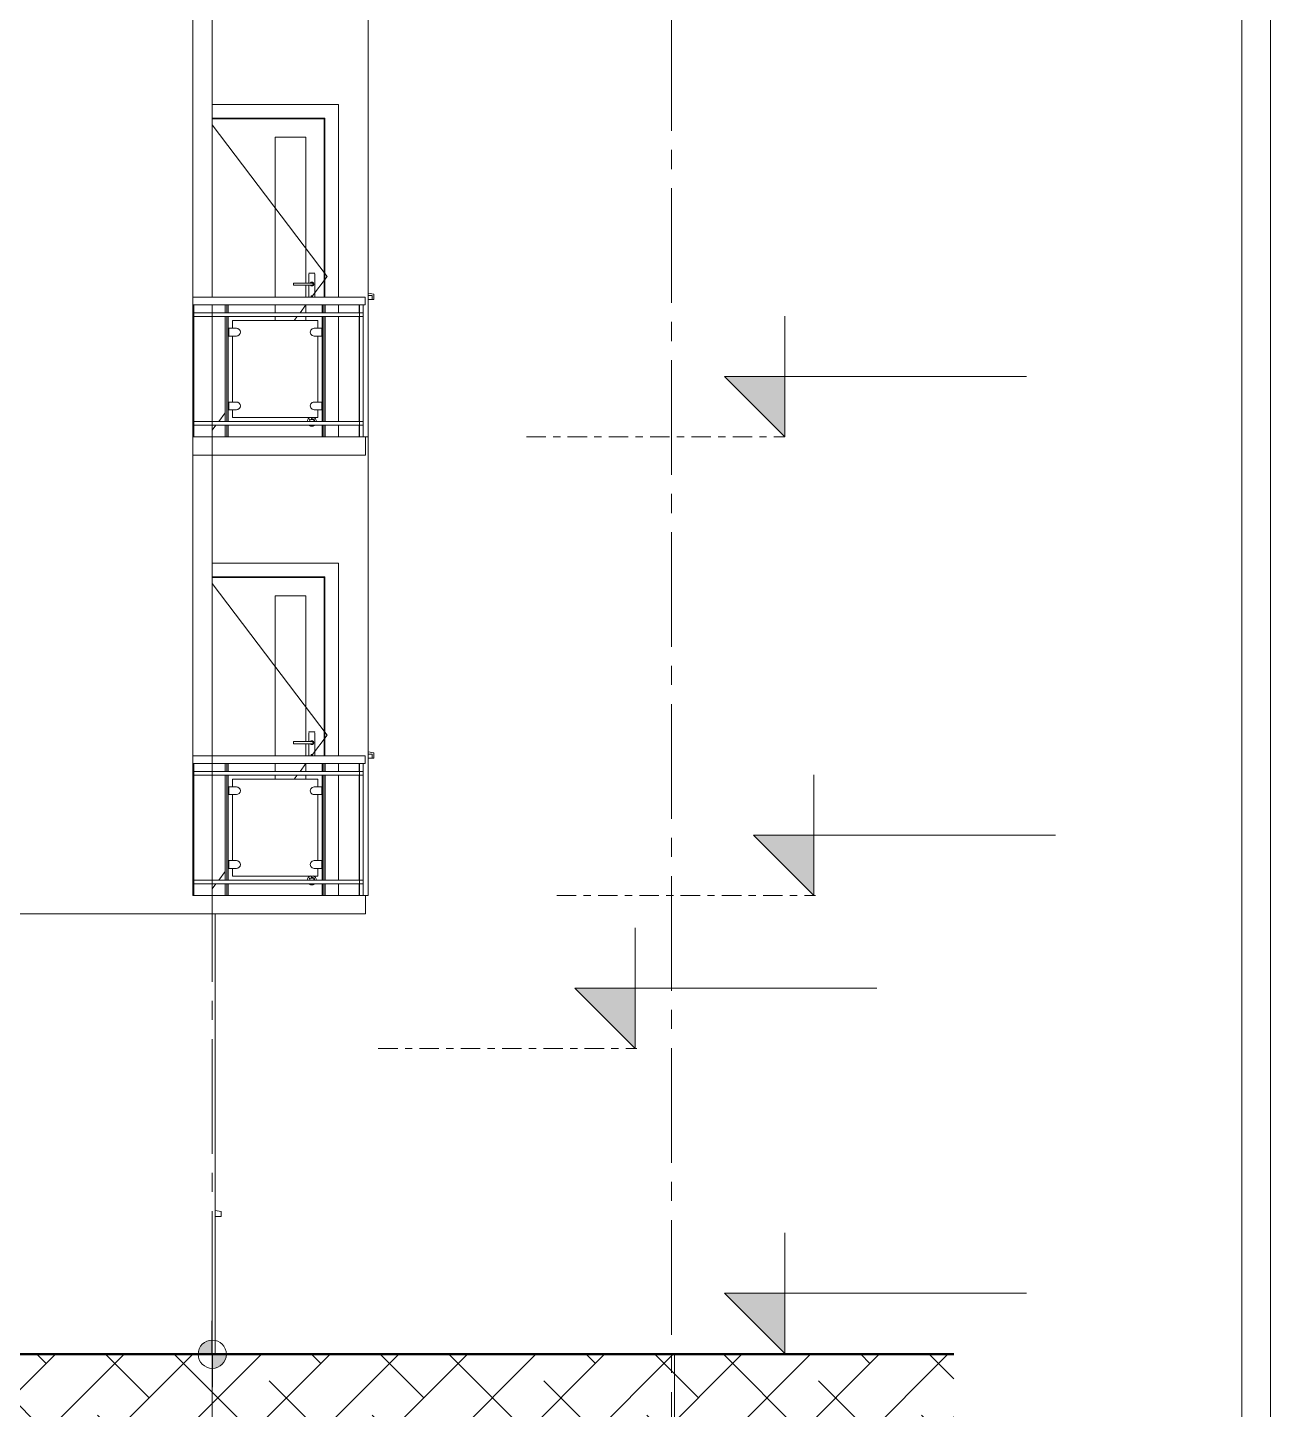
# Model space of a CAD drawing. Header units: millimetres. Extents: x 1373 to 40779, y 1939 to 6439.
# Drawn here: x 36156 to 36969, y 3540 to 4444 of the extents above; entities that cross this region are included whole.
import ezdxf

# ---------------------------------------------------------------- set-up
doc = ezdxf.new("R2010")
doc.units = ezdxf.units.MM
for name, pattern in [('Centre', [1.34939, 0.635, -0.23813, 0.23813, -0.23813]), ('DASHDOTX2', [50.8, 25.4, -12.7, 0, -12.7]), ('IMPORT-CENTER2', [112.5, 75, -12.5, 12.5, -12.5])]:
    doc.linetypes.add(name, pattern=pattern)
for name, color, linetype, lineweight in [('A-ANNO-DIMS', 211, 'Continuous', 18), ('A-DETL', 6, 'Continuous', 30), ('A-DOOR', 31, 'Continuous', 18), ('A-DOOR-FRAM', 31, 'Continuous', 18), ('A-FLOR', 192, 'Continuous', 30), ('A-FLOR-HRAL', 11, 'Continuous', 18), ('A-FLOR-LEVL', 51, 'Continuous', 18), ('A-GLAZ', 151, 'Continuous', 18), ('A-WALL', 20, 'Continuous', 9), ('kest', 4, 'DASHDOTX2', 50), ('S-COLS', 52, 'Continuous', 9), ('S-GRID', 252, 'IMPORT-CENTER2', 5), ('ÖLÇÜ', 30, 'Continuous', 20)]:
    doc.layers.add(name, color=color, linetype=linetype, lineweight=lineweight)
doc.layers.add('TEFRIŞ', color=7, linetype='Continuous')

# ---------------------------------------------------------------- blocks, each defined once
blk = doc.blocks.new('STB Stütze - rechteckig - 35-70-2060877-ARKA GÖRÜNÜŞ')
at = {"layer": 'S-COLS'}
for p, q in [((1005.36, 688), (1005.36, 491.44)), ((1005.36, 486.36), (1005.36, 481.28)), ((1005.36, 478.74), (1005.36, 410.16)), ((1005.36, 407.62), (1005.36, 400))]:
    blk.add_line(p, q, dxfattribs=at)
blk = doc.blocks.new('STB Stütze - rechteckig - 35-70-V67-ARKA GÖRÜNÜŞ')
at = {"layer": 'S-COLS'}
for p, q in [((1005.36, 688), (1005.36, 491.44)), ((1005.36, 486.36), (1005.36, 481.28)), ((1005.36, 478.74), (1005.36, 410.16)), ((1005.36, 407.62), (1005.36, 400))]:
    blk.add_line(p, q, dxfattribs=at)
blk = doc.blocks.new('STB Stütze - rechteckig - 35-70-2138024-ARKA GÖRÜNÜŞ')
at = {"layer": 'S-COLS'}
for p, q in [((1005.36, 388), (1005.36, 191.44)), ((1005.36, 186.36), (1005.36, 181.28)), ((1005.36, 178.74), (1005.36, 110.16)), ((1005.36, 107.62), (1005.36, 100))]:
    blk.add_line(p, q, dxfattribs=at)
blk = doc.blocks.new('STB Stütze - rechteckig - 35-70-V200-ARKA GÖRÜNÜŞ')
at = {"layer": 'S-COLS'}
for p, q in [((1005.36, 388), (1005.36, 191.44)), ((1005.36, 186.36), (1005.36, 181.28)), ((1005.36, 178.74), (1005.36, 110.16)), ((1005.36, 107.62), (1005.36, 100))]:
    blk.add_line(p, q, dxfattribs=at)
blk = doc.blocks.new('RFFRFR')
at = {"layer": 'A-FLOR-LEVL'}
for points in [[(27079.05, -2672.24), (27079.05, -2711.74), (27039.55, -2672.24)], [(27097.9, -2972.24), (27097.9, -3011.74), (27058.41, -2972.24)], [(26981.12, -3072.24), (26981.12, -3111.74), (26941.63, -3072.24)], [(27079.05, -3271.74), (27079.05, -3311.23), (27039.55, -3271.74)]]:
    blk.add_hatch(color=256, dxfattribs=at).paths.add_polyline_path(points)
for p, q in [((27079.05, -2711.74), (27079.05, -2632.75)), ((27039.55, -2672.24), (27079.05, -2711.74)), ((27039.55, -2672.24), (27237.02, -2672.24)), ((27097.9, -3011.74), (27097.9, -2932.75)), ((27058.41, -2972.24), (27097.9, -3011.74)), ((27058.41, -2972.24), (27255.88, -2972.24)), ((26981.12, -3111.74), (26981.12, -3032.75)), ((26941.63, -3072.24), (26981.12, -3111.74)), ((26941.63, -3072.24), (27139.1, -3072.24)), ((27079.05, -3311.23), (27079.05, -3232.24)), ((27039.55, -3271.74), (27079.05, -3311.23)), ((27039.55, -3271.74), (27237.02, -3271.74))]:
    blk.add_line(p, q, dxfattribs=at)
at = {"layer": 'A-FLOR-LEVL', "linetype": 'Centre', "ltscale": 20}
for p, q in [((26909.91, -2711.74), (27079.05, -2711.74)), ((26929.86, -3011.74), (27099, -3011.74)), ((26813.08, -3111.74), (26982.21, -3111.74)), ((26909.91, -3311.23), (27079.05, -3311.23))]:
    blk.add_line(p, q, dxfattribs=at)
blk = doc.blocks.new('sfthgfhfgh')
at = {"layer": 'ÖLÇÜ'}
h = blk.add_hatch(color=256, dxfattribs=at)
h.paths.add_polyline_path([(-3321.6, 15883.9), (-3321.1, 15834.4), (-3271.6, 15834.9, 0.414214)])
h.paths.add_polyline_path([(-3370.6, 15833.9, 0.414214), (-3320.6, 15784.9), (-3321.1, 15834.4)])
at = {"layer": 'TEFRIŞ', "color": 4}
blk.add_line((-3320.4, 15719.6), (-3321.8, 15950.7), dxfattribs=at)
at = {"layer": 'ÖLÇÜ'}
blk.add_line((-3406.1, 15833.6), (-2971.1, 15837.8), dxfattribs=at)
blk.add_circle((-3321.1, 15834.4), 49.5, dxfattribs=at)

msp = doc.modelspace()

# ---------------------------------------------------------------- hatches: boundary and pattern name
at = {"layer": 'A-DETL', "lineweight": 25}
h = msp.add_hatch(dxfattribs=at)
h.set_pattern_fill('ANSI38', color=8, scale=10)
h.paths.add_polyline_path([(33470.3, 3525.76), (33470.3, 3020.94), (36761.79, 3020.94), (36761.79, 3575.76), (35201.89, 3575.76), (35201.89, 3275.76), (33951.27, 3525.76)])

# ---------------------------------------------------------------- linework, layer by layer
at = {"layer": 'A-ANNO-DIMS', "lineweight": 18, "ltscale": 2}
for points in [[(33432.5, 1972.36), (36968.7, 1969.9), (36968.7, 6402.41), (33432.5, 6404.86)], [(33451.25, 1991.11), (36949.95, 1988.65), (36949.95, 6383.66), (33451.25, 6386.11)]]:
    msp.add_lwpolyline(points, close=True, dxfattribs=at)
at = {"layer": 'A-DOOR'}
for p, q in [((36349.8, 4383.76), (36276.67, 4383.76)), ((36349.8, 4383.76), (36349.8, 4267.2)), ((36351.8, 4280.76), (36276.67, 4379.82)), ((36317.8, 4371.76), (36317.8, 4267.2)), ((36317.8, 4371.76), (36337.8, 4371.76)), ((36337.8, 4276.42), (36337.8, 4371.76)), ((36340.8, 4276.46), (36329.8, 4276.46)), ((36329.8, 4276.46), (36329.8, 4275.76)), ((36329.8, 4275.76), (36329.8, 4275.06)), ((36329.8, 4275.06), (36340.8, 4275.06)), ((36337.8, 4267.2), (36337.8, 4275.08)), ((36339.8, 4282.28), (36339.8, 4276.43)), ((36339.8, 4275.08), (36339.8, 4267.2)), ((36343.14, 4282.95), (36340.47, 4282.95)), ((36340.82, 4276.46), (36340.8, 4276.46)), ((36340.8, 4275.06), (36340.84, 4275.06)), ((36340.86, 4276.46), (36340.82, 4276.46)), ((36340.84, 4275.06), (36340.88, 4275.06)), ((36340.89, 4276.46), (36340.86, 4276.46)), ((36340.88, 4275.06), (36340.92, 4275.06)), ((36340.93, 4276.46), (36340.89, 4276.46)), ((36340.92, 4275.06), (36340.96, 4275.06)), ((36340.97, 4276.46), (36340.93, 4276.46)), ((36340.96, 4275.06), (36341, 4275.06)), ((36341.01, 4276.46), (36340.97, 4276.46)), ((36341, 4275.06), (36341.04, 4275.06)), ((36341.05, 4276.46), (36341.01, 4276.46)), ((36341.04, 4275.06), (36341.08, 4275.06)), ((36341.09, 4276.46), (36341.05, 4276.46)), ((36341.08, 4275.06), (36341.12, 4275.06)), ((36341.13, 4276.46), (36341.09, 4276.46)), ((36341.12, 4275.06), (36341.16, 4275.06)), ((36341.17, 4276.46), (36341.13, 4276.46)), ((36341.16, 4275.06), (36341.19, 4275.06)), ((36341.2, 4276.46), (36341.17, 4276.46)), ((36341.19, 4275.06), (36341.23, 4275.06)), ((36341.24, 4276.46), (36341.2, 4276.46)), ((36341.23, 4275.06), (36341.27, 4275.06)), ((36341.28, 4276.46), (36341.24, 4276.46)), ((36341.27, 4275.06), (36341.3, 4275.06)), ((36341.31, 4276.46), (36341.28, 4276.46)), ((36341.3, 4275.06), (36341.34, 4275.06)), ((36341.34, 4276.46), (36341.31, 4276.46)), ((36341.38, 4276.46), (36341.34, 4276.46)), ((36341.34, 4275.06), (36341.37, 4275.06)), ((36341.37, 4275.06), (36341.4, 4275.06)), ((36341.41, 4276.46), (36341.38, 4276.46)), ((36341.4, 4275.06), (36341.43, 4275.06)), ((36341.44, 4276.46), (36341.41, 4276.46)), ((36341.43, 4275.06), (36341.46, 4275.06)), ((36341.47, 4276.46), (36341.44, 4276.46)), ((36341.46, 4275.06), (36341.49, 4275.06)), ((36341.5, 4276.46), (36341.47, 4276.46)), ((36341.49, 4275.06), (36341.52, 4275.06)), ((36341.53, 4276.46), (36341.5, 4276.46)), ((36341.52, 4275.06), (36341.55, 4275.06)), ((36341.56, 4276.46), (36341.53, 4276.46)), ((36341.55, 4275.06), (36341.57, 4275.06)), ((36341.58, 4276.46), (36341.56, 4276.46)), ((36341.57, 4275.06), (36341.6, 4275.06)), ((36341.61, 4276.46), (36341.58, 4276.46)), ((36341.6, 4275.06), (36341.62, 4275.06)), ((36341.63, 4276.46), (36341.61, 4276.46)), ((36341.62, 4275.06), (36341.65, 4275.06)), ((36341.65, 4276.46), (36341.63, 4276.46)), ((36341.67, 4276.46), (36341.65, 4276.46)), ((36341.65, 4275.06), (36341.67, 4275.06)), ((36351.8, 4280.76), (36341.67, 4267.2)), ((36341.69, 4276.46), (36341.67, 4276.46)), ((36341.67, 4275.06), (36341.69, 4275.06)), ((36341.71, 4276.46), (36341.69, 4276.46)), ((36341.69, 4275.06), (36341.7, 4275.06)), ((36341.7, 4275.06), (36341.72, 4275.06)), ((36341.73, 4276.46), (36341.71, 4276.46)), ((36341.72, 4275.06), (36341.74, 4275.06)), ((36341.74, 4276.46), (36341.73, 4276.46)), ((36341.75, 4276.46), (36341.74, 4276.46)), ((36341.74, 4275.06), (36341.75, 4275.06)), ((36341.77, 4276.46), (36341.75, 4276.46)), ((36341.75, 4275.06), (36341.76, 4275.06)), ((36341.76, 4275.06), (36341.77, 4275.06)), ((36341.78, 4276.46), (36341.77, 4276.46)), ((36341.77, 4275.06), (36341.78, 4275.06)), ((36341.79, 4276.46), (36341.78, 4276.46)), ((36341.78, 4276.46), (36341.78, 4276.46)), ((36341.78, 4275.06), (36341.79, 4275.06)), ((36341.8, 4276.46), (36341.79, 4276.46)), ((36341.79, 4275.06), (36341.8, 4275.06)), ((36341.8, 4276.46), (36341.8, 4276.46)), ((36341.8, 4276.46), (36341.8, 4276.46)), ((36341.8, 4276.46), (36341.8, 4276.46)), ((36341.8, 4275.06), (36341.8, 4275.06)), ((36341.8, 4275.06), (36341.8, 4275.06)), ((36341.8, 4275.06), (36341.8, 4275.06)), ((36343.8, 4267.2), (36343.8, 4282.28)), ((36317.8, 4262.12), (36317.8, 4257.04)), ((36337.87, 4262.12), (36334.07, 4257.04)), ((36337.8, 4257.04), (36337.8, 4262.12)), ((36317.8, 4254.5), (36317.8, 4251.96)), ((36332.17, 4254.5), (36330.27, 4251.96)), ((36337.8, 4251.96), (36337.8, 4254.5)), ((36287.39, 4194.6), (36287.1, 4194.22)), ((36285.16, 4191.62), (36280.9, 4185.92)), ((36279, 4183.38), (36276.67, 4180.26)), ((36349.8, 4083.76), (36276.67, 4083.76)), ((36351.8, 3980.76), (36276.67, 4079.82)), ((36349.8, 4083.76), (36349.8, 3967.2)), ((36317.8, 4071.76), (36317.8, 3967.2)), ((36317.8, 4071.76), (36337.8, 4071.76)), ((36337.8, 3976.42), (36337.8, 4071.76)), ((36339.8, 3982.28), (36339.8, 3976.43)), ((36343.14, 3982.95), (36340.47, 3982.95)), ((36351.8, 3980.76), (36341.67, 3967.2)), ((36343.8, 3967.2), (36343.8, 3982.28)), ((36340.8, 3976.46), (36329.8, 3976.46)), ((36329.8, 3976.46), (36329.8, 3975.76)), ((36329.8, 3975.76), (36329.8, 3975.06)), ((36329.8, 3975.06), (36340.8, 3975.06)), ((36337.8, 3967.2), (36337.8, 3975.08)), ((36339.8, 3975.08), (36339.8, 3967.2)), ((36340.82, 3976.46), (36340.8, 3976.46)), ((36340.8, 3975.06), (36340.84, 3975.06)), ((36340.86, 3976.46), (36340.82, 3976.46)), ((36340.84, 3975.06), (36340.88, 3975.06)), ((36340.89, 3976.46), (36340.86, 3976.46)), ((36340.88, 3975.06), (36340.92, 3975.06)), ((36340.93, 3976.46), (36340.89, 3976.46)), ((36340.92, 3975.06), (36340.96, 3975.06)), ((36340.97, 3976.46), (36340.93, 3976.46)), ((36340.96, 3975.06), (36341, 3975.06)), ((36341.01, 3976.46), (36340.97, 3976.46)), ((36341, 3975.06), (36341.04, 3975.06)), ((36341.05, 3976.46), (36341.01, 3976.46)), ((36341.04, 3975.06), (36341.08, 3975.06)), ((36341.09, 3976.46), (36341.05, 3976.46)), ((36341.08, 3975.06), (36341.12, 3975.06)), ((36341.13, 3976.46), (36341.09, 3976.46)), ((36341.12, 3975.06), (36341.16, 3975.06)), ((36341.17, 3976.46), (36341.13, 3976.46)), ((36341.16, 3975.06), (36341.19, 3975.06)), ((36341.2, 3976.46), (36341.17, 3976.46)), ((36341.19, 3975.06), (36341.23, 3975.06)), ((36341.24, 3976.46), (36341.2, 3976.46)), ((36341.23, 3975.06), (36341.27, 3975.06)), ((36341.28, 3976.46), (36341.24, 3976.46)), ((36341.27, 3975.06), (36341.3, 3975.06)), ((36341.31, 3976.46), (36341.28, 3976.46)), ((36341.3, 3975.06), (36341.34, 3975.06)), ((36341.34, 3976.46), (36341.31, 3976.46)), ((36341.38, 3976.46), (36341.34, 3976.46)), ((36341.34, 3975.06), (36341.37, 3975.06)), ((36341.37, 3975.06), (36341.4, 3975.06)), ((36341.41, 3976.46), (36341.38, 3976.46)), ((36341.4, 3975.06), (36341.43, 3975.06)), ((36341.44, 3976.46), (36341.41, 3976.46)), ((36341.43, 3975.06), (36341.46, 3975.06)), ((36341.47, 3976.46), (36341.44, 3976.46)), ((36341.46, 3975.06), (36341.49, 3975.06)), ((36341.5, 3976.46), (36341.47, 3976.46)), ((36341.49, 3975.06), (36341.52, 3975.06)), ((36341.53, 3976.46), (36341.5, 3976.46)), ((36341.52, 3975.06), (36341.55, 3975.06)), ((36341.56, 3976.46), (36341.53, 3976.46)), ((36341.55, 3975.06), (36341.57, 3975.06)), ((36341.58, 3976.46), (36341.56, 3976.46)), ((36341.57, 3975.06), (36341.6, 3975.06)), ((36341.61, 3976.46), (36341.58, 3976.46)), ((36341.6, 3975.06), (36341.62, 3975.06)), ((36341.63, 3976.46), (36341.61, 3976.46)), ((36341.62, 3975.06), (36341.65, 3975.06)), ((36341.65, 3976.46), (36341.63, 3976.46)), ((36341.67, 3976.46), (36341.65, 3976.46)), ((36341.65, 3975.06), (36341.67, 3975.06)), ((36341.69, 3976.46), (36341.67, 3976.46)), ((36341.67, 3975.06), (36341.69, 3975.06)), ((36341.71, 3976.46), (36341.69, 3976.46)), ((36341.69, 3975.06), (36341.7, 3975.06)), ((36341.7, 3975.06), (36341.72, 3975.06)), ((36341.73, 3976.46), (36341.71, 3976.46)), ((36341.72, 3975.06), (36341.74, 3975.06)), ((36341.74, 3976.46), (36341.73, 3976.46)), ((36341.75, 3976.46), (36341.74, 3976.46)), ((36341.74, 3975.06), (36341.75, 3975.06)), ((36341.77, 3976.46), (36341.75, 3976.46)), ((36341.75, 3975.06), (36341.76, 3975.06)), ((36341.76, 3975.06), (36341.77, 3975.06)), ((36341.78, 3976.46), (36341.77, 3976.46)), ((36341.77, 3975.06), (36341.78, 3975.06)), ((36341.79, 3976.46), (36341.78, 3976.46)), ((36341.78, 3976.46), (36341.78, 3976.46)), ((36341.78, 3975.06), (36341.79, 3975.06)), ((36341.8, 3976.46), (36341.79, 3976.46)), ((36341.79, 3975.06), (36341.8, 3975.06)), ((36341.8, 3976.46), (36341.8, 3976.46)), ((36341.8, 3976.46), (36341.8, 3976.46)), ((36341.8, 3976.46), (36341.8, 3976.46)), ((36341.8, 3975.06), (36341.8, 3975.06)), ((36341.8, 3975.06), (36341.8, 3975.06)), ((36341.8, 3975.06), (36341.8, 3975.06)), ((36317.8, 3962.12), (36317.8, 3957.04)), ((36337.87, 3962.12), (36334.07, 3957.04)), ((36337.8, 3957.04), (36337.8, 3962.12)), ((36317.8, 3954.5), (36317.8, 3951.96)), ((36332.17, 3954.5), (36330.27, 3951.96)), ((36337.8, 3951.96), (36337.8, 3954.5)), ((36285.16, 3891.62), (36280.9, 3885.92)), ((36287.39, 3894.6), (36287.1, 3894.22)), ((36279, 3883.38), (36276.67, 3880.26))]:
    msp.add_line(p, q, dxfattribs=at)
for centre, radius, start, end in [((36340.47, 4282.28), 0.668, 90, 180), ((36340.47, 4282.28), 0.668, 90, 150), ((36341.8, 4275.76), 1.22, 0, 146.13631), ((36341.8, 4275.76), 1.22, 135, 146.13631), ((36341.8, 4275.76), 1.22, 213.86675, 0), ((36341.8, 4275.76), 1.22, 213.86675, 255), ((36341.8, 4275.76), 1.22, 90, 120), ((36341.8, 4275.76), 0.7, 60, 105), ((36341.8, 4275.76), 0.7, 255, 300), ((36341.8, 4275.76), 1.22, 45, 75), ((36341.8, 4275.76), 0.7, 0, 30), ((36341.8, 4275.76), 0.7, 330, 0), ((36341.8, 4275.76), 1.22, 315, 345), ((36343.14, 4282.28), 0.668, 0, 90), ((36343.14, 4282.28), 0.668, 30, 90), ((36341.8, 4267.59), 0.5, 315, 225), ((36341.8, 4275.76), 1.22, 270, 300), ((36341.8, 4185.76), 3, 108.84984, 176.89337), ((36341.8, 4185.76), 1.98, 120.30198, 150.87474), ((36341.8, 4185.76), 1.5, 90, 173.21177), ((36341.8, 4185.76), 1.98, 90, 105.04376), ((36341.8, 4185.76), 1.98, 5.14943, 90), ((36341.8, 4185.76), 1.5, 6.78823, 90), ((36341.8, 4185.76), 3, 3.10663, 71.15016), ((36341.8, 4185.76), 3, 234, 270), ((36341.8, 4185.76), 3, 270, 306), ((36340.47, 3982.28), 0.668, 90, 180), ((36340.47, 3982.28), 0.668, 90, 150), ((36341.8, 3975.76), 1.22, 0, 146.13631), ((36341.8, 3975.76), 1.22, 90, 120), ((36341.8, 3975.76), 1.22, 45, 75), ((36343.14, 3982.28), 0.668, 0, 90), ((36343.14, 3982.28), 0.668, 30, 90), ((36341.8, 3975.76), 1.22, 135, 146.13631), ((36341.8, 3975.76), 1.22, 213.86675, 0), ((36341.8, 3975.76), 1.22, 213.86675, 255), ((36341.8, 3967.59), 0.5, 315, 225), ((36341.8, 3975.76), 0.7, 60, 105), ((36341.8, 3975.76), 0.7, 255, 300), ((36341.8, 3975.76), 1.22, 270, 300), ((36341.8, 3975.76), 0.7, 0, 30), ((36341.8, 3975.76), 0.7, 330, 0), ((36341.8, 3975.76), 1.22, 315, 345), ((36341.8, 3885.76), 3, 108.84984, 176.89337), ((36341.8, 3885.76), 1.98, 120.30198, 150.87474), ((36341.8, 3885.76), 1.5, 90, 173.21177), ((36341.8, 3885.76), 1.98, 90, 105.04376), ((36341.8, 3885.76), 1.98, 5.14943, 90), ((36341.8, 3885.76), 1.5, 6.78823, 90), ((36341.8, 3885.76), 3, 3.10663, 71.15016), ((36341.8, 3885.76), 3, 234, 270), ((36341.8, 3885.76), 3, 270, 306)]:
    msp.add_arc(centre, radius, start, end, dxfattribs=at)
at = {"layer": 'A-DOOR-FRAM'}
for p, q in [((36359.3, 4393.26), (36276.67, 4393.26)), ((36359.3, 4267.2), (36359.3, 4393.26)), ((36276.67, 4384.26), (36350.3, 4384.26)), ((36276.67, 4383.76), (36349.8, 4383.76)), ((36349.8, 4267.2), (36349.8, 4383.76)), ((36350.3, 4384.26), (36350.3, 4267.2)), ((36359.3, 4257.04), (36359.3, 4262.12)), ((36359.3, 4185.92), (36359.3, 4254.5)), ((36359.3, 4175.76), (36359.3, 4183.38)), ((36359.3, 4093.26), (36276.67, 4093.26)), ((36359.3, 3967.2), (36359.3, 4093.26)), ((36276.67, 4084.26), (36350.3, 4084.26)), ((36276.67, 4083.76), (36349.8, 4083.76)), ((36349.8, 3967.2), (36349.8, 4083.76)), ((36350.3, 4084.26), (36350.3, 3967.2)), ((36359.3, 3957.04), (36359.3, 3962.12)), ((36359.3, 3885.92), (36359.3, 3954.5)), ((36359.3, 3875.76), (36359.3, 3883.38))]:
    msp.add_line(p, q, dxfattribs=at)
at = {"layer": 'A-FLOR', "color": 1, "lineweight": 20}
for p, q in [((36263.94, 4175.76), (36376.94, 4175.76)), ((36376.94, 4175.76), (36376.94, 4163.76)), ((36376.94, 4163.76), (36263.94, 4163.76)), ((36263.94, 3875.76), (36376.94, 3875.76)), ((36376.94, 3875.76), (36376.94, 3863.76)), ((36376.94, 3863.76), (35528.99, 3863.76))]:
    msp.add_line(p, q, dxfattribs=at)
at = {"layer": 'A-FLOR-HRAL'}
for p, q in [((36263.94, 4267.2), (36376.67, 4267.2)), ((36376.67, 4262.12), (36376.67, 4267.2)), ((36263.94, 4262.12), (36376.67, 4262.12)), ((36264.52, 4175.76), (36264.52, 4262.12)), ((36264.52, 4257.04), (36375.4, 4257.04)), ((36285.16, 4257.04), (36285.16, 4262.12)), ((36285.2, 4262.12), (36285.2, 4257.04)), ((36287.1, 4257.04), (36287.1, 4262.12)), ((36348.65, 4257.04), (36348.65, 4262.12)), ((36348.69, 4262.12), (36348.69, 4257.04)), ((36350.59, 4257.04), (36350.59, 4262.12)), ((36372.74, 4257.04), (36372.74, 4262.12)), ((36372.86, 4175.76), (36372.86, 4262.12)), ((36375.4, 4262.12), (36375.4, 4175.76)), ((36375.4, 4254.5), (36375.4, 4257.04)), ((36264.52, 4254.5), (36375.4, 4254.5)), ((36285.16, 4185.92), (36285.16, 4254.5)), ((36285.2, 4254.5), (36285.2, 4185.92)), ((36287.1, 4185.92), (36287.1, 4254.5)), ((36289.94, 4251.96), (36289.94, 4246.88)), ((36289.96, 4251.96), (36289.94, 4251.96)), ((36289.96, 4251.96), (36345.82, 4251.96)), ((36289.96, 4246.88), (36289.96, 4251.96)), ((36345.82, 4251.96), (36345.82, 4246.88)), ((36348.65, 4185.92), (36348.65, 4254.5)), ((36348.69, 4254.5), (36348.69, 4185.92)), ((36350.59, 4185.92), (36350.59, 4254.5)), ((36372.74, 4185.92), (36372.74, 4254.5)), ((36287.39, 4246.88), (36287.39, 4241.8)), ((36287.39, 4246.88), (36287.43, 4246.88)), ((36287.39, 4241.8), (36287.43, 4241.8)), ((36287.43, 4241.8), (36287.43, 4246.88)), ((36287.43, 4246.88), (36292.51, 4246.88)), ((36292.51, 4241.8), (36287.43, 4241.8)), ((36289.94, 4241.8), (36289.94, 4198.62)), ((36289.96, 4198.62), (36289.96, 4241.8)), ((36343.26, 4246.88), (36343.3, 4246.88)), ((36343.3, 4241.8), (36343.26, 4241.8)), ((36343.3, 4246.88), (36348.38, 4246.88)), ((36348.38, 4241.8), (36343.3, 4241.8)), ((36345.82, 4241.8), (36345.82, 4198.62)), ((36348.38, 4246.88), (36348.38, 4241.8)), ((36375.4, 4246.83), (36375.4, 4246.88)), ((36287.39, 4198.62), (36287.39, 4193.54)), ((36287.39, 4198.62), (36287.43, 4198.62)), ((36287.43, 4193.54), (36287.43, 4198.62)), ((36287.43, 4198.62), (36292.51, 4198.62)), ((36343.26, 4198.62), (36343.3, 4198.62)), ((36343.3, 4198.62), (36348.38, 4198.62)), ((36348.38, 4198.62), (36348.38, 4193.54)), ((36264.52, 4185.92), (36375.4, 4185.92)), ((36287.39, 4193.54), (36287.43, 4193.54)), ((36292.51, 4193.54), (36287.43, 4193.54)), ((36289.94, 4193.54), (36289.94, 4188.46)), ((36289.94, 4188.46), (36289.96, 4188.46)), ((36289.96, 4188.46), (36289.96, 4193.54)), ((36345.82, 4188.46), (36289.96, 4188.46)), ((36343.3, 4193.54), (36343.26, 4193.54)), ((36348.38, 4193.54), (36343.3, 4193.54)), ((36345.82, 4193.54), (36345.82, 4188.46)), ((36375.4, 4183.38), (36375.4, 4185.92)), ((36264.52, 4183.38), (36375.4, 4183.38)), ((36285.16, 4175.76), (36285.16, 4183.38)), ((36285.2, 4183.38), (36285.2, 4175.76)), ((36287.1, 4175.76), (36287.1, 4183.38)), ((36348.65, 4175.76), (36348.65, 4183.38)), ((36348.69, 4183.38), (36348.69, 4175.76)), ((36350.59, 4175.76), (36350.59, 4183.38)), ((36372.74, 4175.76), (36372.74, 4183.38)), ((36263.94, 3967.2), (36376.67, 3967.2)), ((36263.94, 3962.12), (36376.67, 3962.12)), ((36264.52, 3875.76), (36264.52, 3962.12)), ((36285.16, 3957.04), (36285.16, 3962.12)), ((36285.2, 3962.12), (36285.2, 3957.04)), ((36287.1, 3957.04), (36287.1, 3962.12)), ((36348.65, 3957.04), (36348.65, 3962.12)), ((36348.69, 3962.12), (36348.69, 3957.04)), ((36350.59, 3957.04), (36350.59, 3962.12)), ((36372.74, 3957.04), (36372.74, 3962.12)), ((36372.86, 3875.76), (36372.86, 3962.12)), ((36375.4, 3962.12), (36375.4, 3875.76)), ((36376.67, 3962.12), (36376.67, 3967.2)), ((36264.52, 3957.04), (36375.4, 3957.04)), ((36264.52, 3954.5), (36375.4, 3954.5)), ((36285.16, 3885.92), (36285.16, 3954.5)), ((36285.2, 3954.5), (36285.2, 3885.92)), ((36287.1, 3885.92), (36287.1, 3954.5)), ((36289.94, 3951.96), (36289.94, 3946.88)), ((36289.96, 3951.96), (36289.94, 3951.96)), ((36289.96, 3951.96), (36345.82, 3951.96)), ((36289.96, 3946.88), (36289.96, 3951.96)), ((36345.82, 3951.96), (36345.82, 3946.88)), ((36348.65, 3885.92), (36348.65, 3954.5)), ((36348.69, 3954.5), (36348.69, 3885.92)), ((36350.59, 3885.92), (36350.59, 3954.5)), ((36372.74, 3885.92), (36372.74, 3954.5)), ((36375.4, 3954.5), (36375.4, 3957.04)), ((36287.39, 3946.88), (36287.39, 3941.8)), ((36287.39, 3946.88), (36287.43, 3946.88)), ((36287.39, 3941.8), (36287.43, 3941.8)), ((36287.43, 3941.8), (36287.43, 3946.88)), ((36287.43, 3946.88), (36292.51, 3946.88)), ((36292.51, 3941.8), (36287.43, 3941.8)), ((36289.94, 3941.8), (36289.94, 3898.62)), ((36289.96, 3898.62), (36289.96, 3941.8)), ((36343.26, 3946.88), (36343.3, 3946.88)), ((36343.3, 3941.8), (36343.26, 3941.8)), ((36343.3, 3946.88), (36348.38, 3946.88)), ((36348.38, 3941.8), (36343.3, 3941.8)), ((36345.82, 3941.8), (36345.82, 3898.62)), ((36348.38, 3946.88), (36348.38, 3941.8)), ((36287.39, 3898.62), (36287.39, 3893.54)), ((36287.39, 3898.62), (36287.43, 3898.62)), ((36287.43, 3893.54), (36287.43, 3898.62)), ((36287.43, 3898.62), (36292.51, 3898.62)), ((36343.26, 3898.62), (36343.3, 3898.62)), ((36343.3, 3898.62), (36348.38, 3898.62)), ((36348.38, 3898.62), (36348.38, 3893.54)), ((36287.39, 3893.54), (36287.43, 3893.54)), ((36292.51, 3893.54), (36287.43, 3893.54)), ((36289.94, 3893.54), (36289.94, 3888.46)), ((36289.94, 3888.46), (36289.96, 3888.46)), ((36289.96, 3888.46), (36289.96, 3893.54)), ((36345.82, 3888.46), (36289.96, 3888.46)), ((36343.3, 3893.54), (36343.26, 3893.54)), ((36348.38, 3893.54), (36343.3, 3893.54)), ((36345.82, 3893.54), (36345.82, 3888.46)), ((36264.52, 3885.92), (36375.4, 3885.92)), ((36264.52, 3883.38), (36375.4, 3883.38)), ((36285.16, 3875.76), (36285.16, 3883.38)), ((36285.2, 3883.38), (36285.2, 3875.76)), ((36287.1, 3875.76), (36287.1, 3883.38)), ((36348.65, 3875.76), (36348.65, 3883.38)), ((36348.69, 3883.38), (36348.69, 3875.76)), ((36350.59, 3875.76), (36350.59, 3883.38)), ((36372.74, 3875.76), (36372.74, 3883.38)), ((36375.4, 3883.38), (36375.4, 3885.92))]:
    msp.add_line(p, q, dxfattribs=at)
at = {"layer": 'A-FLOR-HRAL', "linetype": 'Continuous'}
for p, q in [((36285.18, 4257.04), (36285.18, 4259.52)), ((36286.15, 4257.04), (36286.15, 4262.12)), ((36349.64, 4257.04), (36349.64, 4262.12)), ((36286.15, 4185.92), (36286.15, 4254.5)), ((36349.64, 4185.92), (36349.64, 4254.5)), ((36287.41, 4241.8), (36287.41, 4244.33)), ((36285.18, 4175.76), (36285.18, 4177.78)), ((36286.15, 4175.76), (36286.15, 4183.38)), ((36348.67, 4175.76), (36348.67, 4176.05)), ((36349.64, 4175.76), (36349.64, 4183.38)), ((36286.15, 3957.04), (36286.15, 3962.12)), ((36349.64, 3957.04), (36349.64, 3962.12)), ((36286.15, 3885.92), (36286.15, 3954.5)), ((36349.64, 3885.92), (36349.64, 3954.5)), ((36287.41, 3941.8), (36287.41, 3944.33)), ((36348.67, 3885.92), (36348.67, 3886.88)), ((36286.15, 3875.76), (36286.15, 3883.38)), ((36349.64, 3875.76), (36349.64, 3883.38)), ((36285.18, 3875.76), (36285.18, 3876.41)), ((36348.67, 3875.76), (36348.67, 3876.05))]:
    msp.add_line(p, q, dxfattribs=at)
at = {"layer": 'A-FLOR-HRAL'}
for centre, start_param, end_param in [((36292.51, 4244.34), 3.141593, 6.283185), ((36343.3, 4244.34), 0, 3.141593), ((36292.51, 4196.08), 3.141593, 6.283185), ((36343.3, 4196.08), 0, 3.141593), ((36292.51, 3944.34), 3.141593, 6.283185), ((36343.3, 3944.34), 0, 3.141593), ((36292.51, 3896.08), 3.141593, 6.283185), ((36343.3, 3896.08), 0, 3.141593)]:
    msp.add_ellipse(centre, major_axis=(0, 2.54), ratio=0.999807, start_param=start_param, end_param=end_param, dxfattribs=at)
at = {"layer": 'A-GLAZ'}
for p, q in [((36382.42, 4269.14), (36378.67, 4269.71)), ((36378.67, 4268.26), (36381.17, 4268.26)), ((36381.17, 4265.76), (36381.17, 4268.26)), ((36382.42, 4265.76), (36382.42, 4269.14)), ((36381.17, 4265.76), (36378.67, 4265.76)), ((36381.17, 4265.76), (36382.42, 4265.76)), ((36382.42, 3969.14), (36378.67, 3969.71)), ((36378.67, 3968.26), (36381.17, 3968.26)), ((36381.17, 3965.76), (36381.17, 3968.26)), ((36382.42, 3965.76), (36382.42, 3969.14)), ((36381.17, 3965.76), (36378.67, 3965.76)), ((36381.17, 3965.76), (36382.42, 3965.76)), ((36282.42, 3669.14), (36278.67, 3669.71)), ((36278.67, 3665.76), (36282.42, 3665.76)), ((36282.42, 3665.76), (36282.42, 3669.14))]:
    msp.add_line(p, q, dxfattribs=at)
at = {"layer": 'A-WALL'}
for p, q in [((36263.94, 5063.76), (36263.94, 3875.76)), ((36378.67, 3875.76), (36378.67, 5063.76)), ((36376.94, 4175.76), (36378.67, 4175.76)), ((36376.94, 3875.76), (36378.67, 3875.76)), ((36278.67, 3575.76), (36278.67, 3863.76)), ((36578.99, 3575.76), (34156.89, 3575.76)), ((36578.99, 3575.76), (36578.99, 3275.76))]:
    msp.add_line(p, q, dxfattribs=at)
at = {"layer": 'kest', "color": 3, "linetype": 'ByBlock'}
msp.add_lwpolyline([(35201.89, 3275.76), (35201.89, 3525.76), (35201.89, 3575.76), (36761.79, 3575.76)], dxfattribs=at)
at = {"layer": 'S-GRID', "lineweight": 18}
for p, q in [((36276.67, 2694.42), (36276.67, 5603)), ((36576.99, 2688.52), (36576.99, 5603))]:
    msp.add_line(p, q, dxfattribs=at)

# ---------------------------------------------------------------- block references
at = {"layer": 'A-DETL'}
msp.add_blockref('RFFRFR', (9572.19, 6887.5), dxfattribs=at)
at = {"layer": 'A-DETL', "xscale": -0.1870974158142238, "yscale": 0.1870974158142238, "zscale": 0.1870974158142238, "rotation": 0.5566844251430857}
msp.add_blockref('sfthgfhfgh', (35684.11, 607.28), dxfattribs=at)
at = {"layer": 'S-COLS'}
for name in ['STB Stütze - rechteckig - 35-70-2060877-ARKA GÖRÜNÜŞ', 'STB Stütze - rechteckig - 35-70-V67-ARKA GÖRÜNÜŞ', 'STB Stütze - rechteckig - 35-70-2138024-ARKA GÖRÜNÜŞ', 'STB Stütze - rechteckig - 35-70-V200-ARKA GÖRÜNÜŞ']:
    msp.add_blockref(name, (35271.31, 3775.76), dxfattribs=at)

doc.saveas('drawing.dxf')
